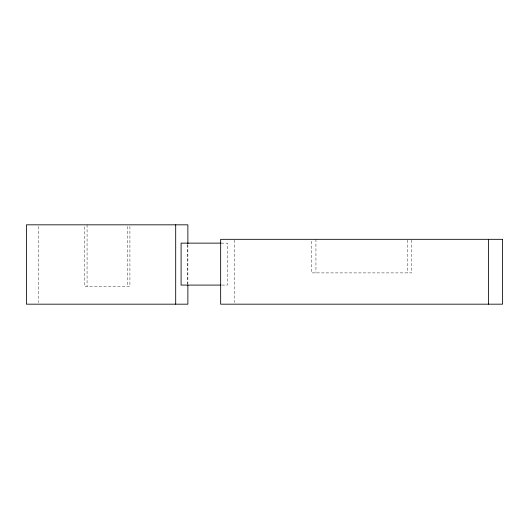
<?xml version="1.0" encoding="UTF-8"?>
<svg xmlns="http://www.w3.org/2000/svg" width="529" height="529" viewBox="0 0 529 529"><rect width="100%" height="100%" fill="white"/><g stroke="black" fill="none" stroke-linecap="round" stroke-linejoin="round"><path stroke-width="0.4" stroke-dasharray="2.65 1.98" d="M221.301 243.135L227.444 243.135L227.444 285.085L221.301 285.085M411.754 240.14L411.754 272.898L311.455 272.898L311.455 240.14M407.27 240.14L407.27 272.898M315.939 239.326L315.939 272.898M234.658 240.146L234.658 302.535M187.874 244.662L187.874 284.337M187.233 244.782L187.233 284.265M129.916 226.465L129.916 286.249L84.409 286.249L84.409 226.465M127.251 226.465L127.251 286.249M87.073 224.825L87.073 286.249M38.63 226.478L38.63 302.522"/><path stroke-width="0.79" d="M220.877 243.135L181.09 243.135L181.09 285.085L220.877 285.085M488.551 239.326L488.551 304.175M187.874 243.836L187.874 224.825L26.45 224.825L26.45 304.175L187.874 304.175L187.874 285.164M175.694 224.825L175.694 304.175M502.55 239.326L220.659 239.326L220.659 304.175L502.55 304.175L502.55 239.326"/></g></svg>
